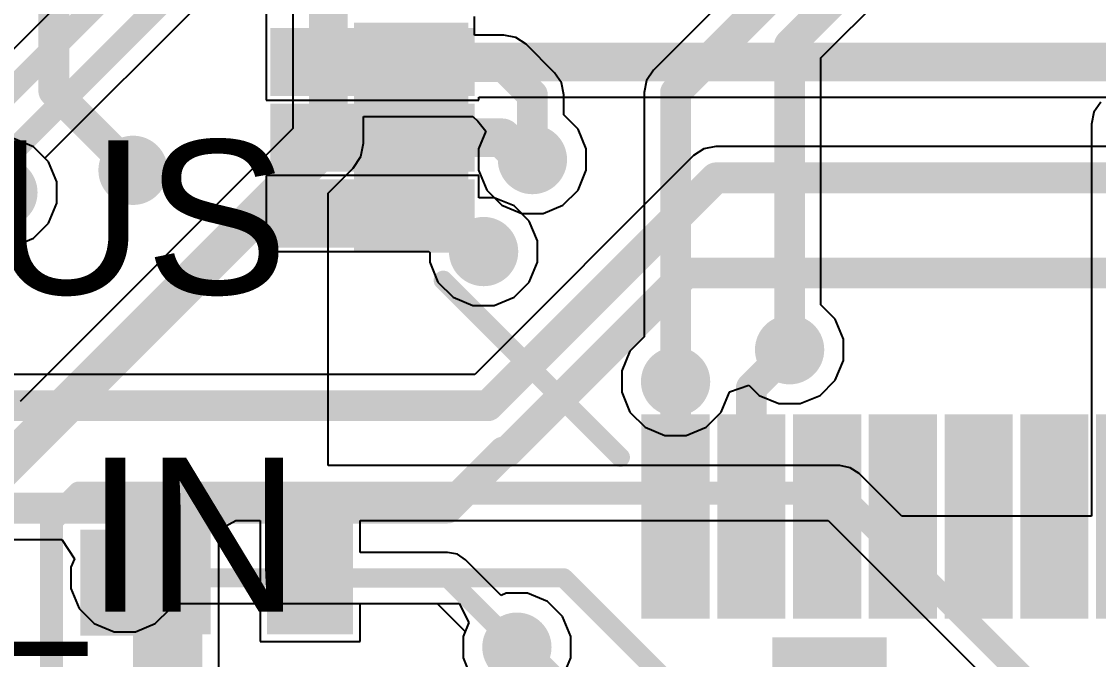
# Model space of a CAD drawing. Header units: millimetres. Extents: x -12 to 5428, y 0 to 5422.
# Drawn here: x 16.64 to 23.75, y 19.79 to 24 of the extents above; entities that cross this region are included whole.
import ezdxf

# ---------------------------------------------------------------- set-up
doc = ezdxf.new("R2010")
doc.units = ezdxf.units.MM
for name, color, linetype in [('BottomLayer', 5, 'Continuous'), ('BottomPaste', 16, 'Continuous'), ('BottomSolder', 6, 'Continuous'), ('TopLayer', 1, 'Continuous'), ('TopOverlay', 2, 'Continuous'), ('TopPaste', 8, 'Continuous'), ('TopSolder', 216, 'Continuous'), ('ViaHoleLayer', 16, 'Continuous')]:
    doc.layers.add(name, color=color, linetype=linetype)
doc.styles.add('Arial', font='', dxfattribs={"height": 0.2})
doc.styles.get('Arial').set_extended_font_data('Arial')

# ---------------------------------------------------------------- blocks, each defined once
blk = doc.blocks.new('64_LQFP__10_10__1')
at = {"layer": 'TopLayer'}
for points in [[(1.4, 6.35), (1.4, 5.15), (1.1, 5.15), (1.1, 6.35)], [(1.9, 6.35), (1.9, 5.15), (1.6, 5.15), (1.6, 6.35)], [(2.4, 6.35), (2.4, 5.15), (2.1, 5.15), (2.1, 6.35)], [(2.9, 6.35), (2.9, 5.15), (2.6, 5.15), (2.6, 6.35)], [(3.4, 6.35), (3.4, 5.15), (3.1, 5.15), (3.1, 6.35)], [(3.9, 6.35), (3.9, 5.15), (3.6, 5.15), (3.6, 6.35)], [(5.15, 3.9), (6.35, 3.9), (6.35, 3.6), (5.15, 3.6)], [(5.15, 3.4), (6.35, 3.4), (6.35, 3.1), (5.15, 3.1)], [(5.15, 2.9), (6.35, 2.9), (6.35, 2.6), (5.15, 2.6)]]:
    blk.add_hatch(color=1, dxfattribs=at).paths.add_polyline_path(points)
at = {"layer": 'TopPaste'}
for points in [[(1.4, 6.35), (1.4, 5.15), (1.1, 5.15), (1.1, 6.35)], [(1.9, 6.35), (1.9, 5.15), (1.6, 5.15), (1.6, 6.35)], [(2.4, 6.35), (2.4, 5.15), (2.1, 5.15), (2.1, 6.35)], [(2.9, 6.35), (2.9, 5.15), (2.6, 5.15), (2.6, 6.35)], [(3.4, 6.35), (3.4, 5.15), (3.1, 5.15), (3.1, 6.35)], [(3.9, 6.35), (3.9, 5.15), (3.6, 5.15), (3.6, 6.35)], [(5.15, 3.9), (6.35, 3.9), (6.35, 3.6), (5.15, 3.6)], [(5.15, 3.4), (6.35, 3.4), (6.35, 3.1), (5.15, 3.1)], [(5.15, 2.9), (6.35, 2.9), (6.35, 2.6), (5.15, 2.6)]]:
    blk.add_hatch(color=8, dxfattribs=at).paths.add_polyline_path(points)
at = {"layer": 'TopSolder'}
for points in [[(0.975, 6.425), (0.975, 5.075), (0.525, 5.075), (0.525, 6.425)], [(1.475, 6.425), (1.475, 5.075), (1.025, 5.075), (1.025, 6.425)], [(1.975, 6.425), (1.975, 5.075), (1.525, 5.075), (1.525, 6.425)], [(2.475, 6.425), (2.475, 5.075), (2.025, 5.075), (2.025, 6.425)], [(2.975, 6.425), (2.975, 5.075), (2.525, 5.075), (2.525, 6.425)], [(3.475, 6.425), (3.475, 5.075), (3.025, 5.075), (3.025, 6.425)], [(3.975, 6.425), (3.975, 5.075), (3.525, 5.075), (3.525, 6.425)], [(5.075, 3.975), (6.425, 3.975), (6.425, 3.525), (5.075, 3.525)], [(5.075, 3.475), (6.425, 3.475), (6.425, 3.025), (5.075, 3.025)], [(5.075, 2.975), (6.425, 2.975), (6.425, 2.525), (5.075, 2.525)]]:
    blk.add_hatch(color=216, dxfattribs=at).paths.add_polyline_path(points)
at = {"layer": 'TopOverlay', "const_width": 0.127}
blk.add_lwpolyline([(5.2832, 4.191), (4.1148, 5.3594)], dxfattribs=at)
at = {"layer": 'TopOverlay', "const_width": 0.0635}
for points in [[(4.0831, 5.3594, 1), (4.1466, 5.3594, 1)], [(5.2515, 4.191, 1), (5.315, 4.191, 1)]]:
    blk.add_lwpolyline(points, format="xyb", close=True, dxfattribs=at)
blk = doc.blocks.new('R___0402_B_85')
at = {"layer": 'BottomLayer'}
for points in [[(-0.2413, 0.3175), (-0.2413, -0.3175), (-0.6985, -0.3175), (-0.6985, 0.3175)], [(0.6985, 0.3175), (0.6985, -0.3175), (0.2413, -0.3175), (0.2413, 0.3175)]]:
    blk.add_hatch(color=5, dxfattribs=at).paths.add_polyline_path(points)
at = {"layer": 'BottomPaste'}
for points in [[(-0.2413, 0.3175), (-0.2413, -0.3175), (-0.6985, -0.3175), (-0.6985, 0.3175)], [(0.6985, 0.3175), (0.6985, -0.3175), (0.2413, -0.3175), (0.2413, 0.3175)]]:
    blk.add_hatch(color=16, dxfattribs=at).paths.add_polyline_path(points)
at = {"layer": 'BottomSolder'}
for points in [[(-0.1863, 0.3725), (-0.1863, -0.3725), (-0.7535, -0.3725), (-0.7535, 0.3725)], [(0.7535, 0.3725), (0.7535, -0.3725), (0.1863, -0.3725), (0.1863, 0.3725)]]:
    blk.add_hatch(color=6, dxfattribs=at).paths.add_polyline_path(points)
blk = doc.blocks.new('C___0402_B_128')
at = {"layer": 'BottomLayer'}
for points in [[(-0.2413, 0.3175), (-0.2413, -0.3175), (-0.6985, -0.3175), (-0.6985, 0.3175)], [(0.6985, 0.3175), (0.6985, -0.3175), (0.2413, -0.3175), (0.2413, 0.3175)]]:
    blk.add_hatch(color=5, dxfattribs=at).paths.add_polyline_path(points)
at = {"layer": 'BottomPaste'}
for points in [[(-0.2413, 0.3175), (-0.2413, -0.3175), (-0.6985, -0.3175), (-0.6985, 0.3175)], [(0.6985, 0.3175), (0.6985, -0.3175), (0.2413, -0.3175), (0.2413, 0.3175)]]:
    blk.add_hatch(color=16, dxfattribs=at).paths.add_polyline_path(points)
at = {"layer": 'BottomSolder'}
for points in [[(-0.1813, 0.3775), (-0.1813, -0.3775), (-0.7585, -0.3775), (-0.7585, 0.3775)], [(0.7585, 0.3775), (0.7585, -0.3775), (0.1813, -0.3775), (0.1813, 0.3775)]]:
    blk.add_hatch(color=6, dxfattribs=at).paths.add_polyline_path(points)
blk = doc.blocks.new('C___0402_B_147')
at = {"layer": 'BottomLayer'}
for points in [[(-0.2413, 0.3175), (-0.2413, -0.3175), (-0.6985, -0.3175), (-0.6985, 0.3175)], [(0.6985, 0.3175), (0.6985, -0.3175), (0.2413, -0.3175), (0.2413, 0.3175)]]:
    blk.add_hatch(color=5, dxfattribs=at).paths.add_polyline_path(points)
at = {"layer": 'BottomPaste'}
for points in [[(-0.2413, 0.3175), (-0.2413, -0.3175), (-0.6985, -0.3175), (-0.6985, 0.3175)], [(0.6985, 0.3175), (0.6985, -0.3175), (0.2413, -0.3175), (0.2413, 0.3175)]]:
    blk.add_hatch(color=16, dxfattribs=at).paths.add_polyline_path(points)
at = {"layer": 'BottomSolder'}
for points in [[(-0.1813, 0.3775), (-0.1813, -0.3775), (-0.7585, -0.3775), (-0.7585, 0.3775)], [(0.7585, 0.3775), (0.7585, -0.3775), (0.1813, -0.3775), (0.1813, 0.3775)]]:
    blk.add_hatch(color=6, dxfattribs=at).paths.add_polyline_path(points)

msp = doc.modelspace()

# ---------------------------------------------------------------- hatches: boundary and pattern name
at = {"layer": 'BottomLayer'}
h = msp.add_hatch(color=5, dxfattribs=at)
edge = h.paths.add_edge_path()
edge.add_arc((20.0097, 23.088), 0.2286, 0, 360)
h = msp.add_hatch(color=5, dxfattribs=at)
edge = h.paths.add_edge_path()
edge.add_arc((17.3736, 23.0172), 0.2286, 0, 360)
h = msp.add_hatch(color=5, dxfattribs=at)
edge = h.paths.add_edge_path()
edge.add_arc((16.5148, 22.8709), 0.2286, 0, 360)
h = msp.add_hatch(color=5, dxfattribs=at)
edge = h.paths.add_edge_path()
edge.add_arc((19.6875, 22.4809), 0.2286, 0, 360)
h = msp.add_hatch(color=5, dxfattribs=at)
edge = h.paths.add_edge_path()
edge.add_arc((21.7072, 21.833), 0.2286, 0, 360)
h = msp.add_hatch(color=5, dxfattribs=at)
edge = h.paths.add_edge_path()
edge.add_arc((20.9546, 21.6229), 0.2286, 0, 360)
for points in [[(17.0262, 19.9461), (17.6022, 19.9461), (17.6022, 20.6446), (17.0262, 20.6446)], [(17.3736, 16.0336), (17.8308, 16.0336), (17.8308, 20.6446), (17.3736, 20.6446)]]:
    msp.add_hatch(color=5, dxfattribs=at).paths.add_polyline_path(points)
h = msp.add_hatch(color=5, dxfattribs=at)
edge = h.paths.add_edge_path()
edge.add_arc((17.3192, 20.3272), 0.2286, 0, 360)
h = msp.add_hatch(color=5, dxfattribs=at)
edge = h.paths.add_edge_path()
edge.add_arc((19.9072, 19.8699), 0.2286, 0, 360)
at = {"layer": 'TopLayer'}
h = msp.add_hatch(color=1, dxfattribs=at)
edge = h.paths.add_edge_path()
edge.add_arc((20.0097, 23.088), 0.2286, 0, 360)
h = msp.add_hatch(color=1, dxfattribs=at)
edge = h.paths.add_edge_path()
edge.add_arc((17.3736, 23.0172), 0.2286, 0, 360)
h = msp.add_hatch(color=1, dxfattribs=at)
edge = h.paths.add_edge_path()
edge.add_arc((16.5148, 22.8709), 0.2286, 0, 360)
h = msp.add_hatch(color=1, dxfattribs=at)
edge = h.paths.add_edge_path()
edge.add_arc((19.6875, 22.4809), 0.2286, 0, 360)
h = msp.add_hatch(color=1, dxfattribs=at)
edge = h.paths.add_edge_path()
edge.add_arc((21.7072, 21.833), 0.2286, 0, 360)
h = msp.add_hatch(color=1, dxfattribs=at)
edge = h.paths.add_edge_path()
edge.add_arc((20.9546, 21.6229), 0.2286, 0, 360)
h = msp.add_hatch(color=1, dxfattribs=at)
edge = h.paths.add_edge_path()
edge.add_arc((17.3192, 20.3272), 0.2286, 0, 360)
h = msp.add_hatch(color=1, dxfattribs=at)
edge = h.paths.add_edge_path()
edge.add_arc((19.9072, 19.8699), 0.2286, 0, 360)
at = {"layer": 'ViaHoleLayer'}
h = msp.add_hatch(color=16, dxfattribs=at)
edge = h.paths.add_edge_path()
edge.add_arc((20.0097, 23.088), 0.1016, 0, 360)
h = msp.add_hatch(color=16, dxfattribs=at)
edge = h.paths.add_edge_path()
edge.add_arc((17.3736, 23.0172), 0.1016, 0, 360)
h = msp.add_hatch(color=16, dxfattribs=at)
edge = h.paths.add_edge_path()
edge.add_arc((19.6875, 22.4809), 0.1016, 0, 360)
h = msp.add_hatch(color=16, dxfattribs=at)
edge = h.paths.add_edge_path()
edge.add_arc((21.7072, 21.833), 0.1016, 0, 360)
h = msp.add_hatch(color=16, dxfattribs=at)
edge = h.paths.add_edge_path()
edge.add_arc((20.9546, 21.6229), 0.1016, 0, 360)
h = msp.add_hatch(color=16, dxfattribs=at)
edge = h.paths.add_edge_path()
edge.add_arc((17.3192, 20.3272), 0.1016, 0, 360)
h = msp.add_hatch(color=16, dxfattribs=at)
edge = h.paths.add_edge_path()
edge.add_arc((19.9072, 19.8699), 0.1016, 0, 360)

# ---------------------------------------------------------------- linework, layer by layer
at = {"layer": 'BottomLayer'}
for p, q in [((23.927, 26.7971), (20.8081, 23.6782)), ((21.9144, 23.76), (24.1796, 26.0252)), ((18.4294, 25.5029), (18.4294, 23.293)), ((19.6277, 23.9095), (19.6277, 24.0325)), ((19.8217, 23.9095), (19.6277, 23.9095)), ((19.901, 23.8937), (19.8217, 23.9095)), ((19.8217, 23.9095), (19.8217, 23.9095)), ((19.9682, 23.8488), (19.901, 23.8937)), ((20.1562, 23.6608), (19.9682, 23.8488)), ((21.9144, 22.1287), (21.9144, 23.76)), ((20.8081, 23.6782), (20.7632, 23.611)), ((20.2011, 23.5936), (20.1562, 23.6608)), ((20.1562, 23.6608), (20.1562, 23.6608)), ((20.7632, 23.611), (20.7474, 23.5317)), ((20.2169, 23.5143), (20.2011, 23.5936)), ((20.7474, 23.5317), (20.7474, 23.5317)), ((20.7474, 23.5317), (20.7474, 21.9187)), ((20.2169, 23.3837), (20.2169, 23.5143)), ((20.2169, 23.5143), (20.2169, 23.5143)), ((23.7607, 23.4673), (23.7158, 23.4001)), ((23.7158, 23.4001), (23.7, 23.3208)), ((18.8956, 23.1965), (18.8956, 23.3721)), ((18.8956, 23.3721), (19.6155, 23.3721)), ((19.6155, 23.3721), (19.6498, 23.3415)), ((19.6498, 23.3415), (19.7028, 23.2762)), ((20.3112, 23.2894), (20.2169, 23.3837)), ((23.7, 23.3208), (23.7, 23.3208)), ((23.7, 23.3208), (23.7, 20.7335)), ((18.4294, 23.293), (16.6284, 21.492)), ((19.7028, 23.2762), (19.6541, 23.1587)), ((20.3653, 23.1587), (20.3112, 23.2894)), ((16.7162, 23.1723), (16.5855, 23.2265)), ((16.8162, 23.0723), (16.7162, 23.1723)), ((18.8778, 23.1073), (18.8956, 23.1965)), ((18.8273, 23.0317), (18.8778, 23.1073)), ((19.6541, 23.1587), (19.6541, 23.0172)), ((20.3653, 23.0172), (20.3653, 23.1587)), ((16.8704, 22.9416), (16.8162, 23.0723)), ((18.6625, 22.8669), (18.8273, 23.0317)), ((19.6541, 23.0172), (19.7083, 22.8865)), ((20.3112, 22.8865), (20.3653, 23.0172)), ((16.8704, 22.8001), (16.8704, 22.9416)), ((18.6625, 21.4033), (18.6625, 22.8669)), ((19.7083, 22.8865), (19.8083, 22.7865)), ((20.2112, 22.7865), (20.3112, 22.8865)), ((16.8162, 22.6694), (16.8704, 22.8001)), ((19.8083, 22.7865), (19.939, 22.7324)), ((20.0805, 22.7324), (20.2112, 22.7865)), ((19.939, 22.7324), (20.0805, 22.7324)), ((16.7162, 22.5694), (16.8162, 22.6694)), ((16.5855, 22.5153), (16.7162, 22.5694)), ((22.0086, 22.0344), (21.9144, 22.1287)), ((22.0628, 21.9037), (22.0086, 22.0344)), ((20.7474, 21.9187), (20.6531, 21.8244)), ((22.0628, 21.7622), (22.0628, 21.9037)), ((20.6531, 21.8244), (20.599, 21.6937)), ((22.0086, 21.6315), (22.0628, 21.7622)), ((20.599, 21.6937), (20.599, 21.5522)), ((21.9086, 21.5315), (22.0086, 21.6315)), ((20.599, 21.5522), (20.6531, 21.4215)), ((21.256, 21.4215), (21.3102, 21.5522)), ((21.3102, 21.5556), (21.4372, 21.6001)), ((21.3102, 21.5522), (21.3102, 21.5556)), ((21.4372, 21.6001), (21.5057, 21.5315)), ((21.5057, 21.5315), (21.6364, 21.4774)), ((21.6364, 21.4774), (21.7779, 21.4774)), ((21.7779, 21.4774), (21.9086, 21.5315)), ((18.6625, 21.0681), (18.6625, 21.4033)), ((20.6531, 21.4215), (20.7531, 21.3215)), ((21.156, 21.3215), (21.256, 21.4215)), ((20.7531, 21.3215), (20.8838, 21.2673)), ((20.8838, 21.2673), (21.0253, 21.2673)), ((21.0253, 21.2673), (21.156, 21.3215)), ((22.0379, 21.0681), (18.6625, 21.0681)), ((22.1073, 21.0543), (22.0379, 21.0681)), ((22.1661, 21.015), (22.1073, 21.0543)), ((22.4476, 20.7335), (22.1661, 21.015)), ((17.9408, 20.6446), (18.053, 20.7055)), ((18.053, 20.7055), (18.2118, 20.7055)), ((18.2118, 20.7055), (18.2118, 19.908)), ((18.8722, 20.4954), (18.8722, 20.7055)), ((18.8722, 20.7055), (21.9628, 20.7055)), ((21.9628, 20.7055), (23.2747, 19.3936)), ((23.7, 20.7335), (22.4476, 20.7335)), ((17.9408, 17.9416), (17.9408, 20.6446)), ((19.45, 20.4954), (18.8722, 20.4954)), ((19.5144, 20.4826), (19.45, 20.4954)), ((19.569, 20.4461), (19.5144, 20.4826)), ((19.8034, 20.2118), (19.569, 20.4461)), ((19.8365, 20.2255), (19.8034, 20.2118)), ((19.9779, 20.2255), (19.8365, 20.2255)), ((20.1086, 20.1714), (19.9779, 20.2255)), ((18.8722, 19.908), (18.8722, 20.1588)), ((18.8722, 20.1588), (19.3803, 20.1588)), ((19.3803, 20.1588), (19.5653, 19.9737)), ((20.2087, 20.0713), (20.1086, 20.1714)), ((20.2628, 19.9406), (20.2087, 20.0713)), ((19.5653, 19.9737), (19.5516, 19.9406)), ((18.2118, 19.908), (18.8722, 19.908)), ((19.5516, 19.9406), (19.5516, 19.7992)), ((20.2628, 19.7992), (20.2628, 19.9406)), ((19.5516, 19.7992), (19.6057, 19.6685)), ((20.2087, 19.6685), (20.2628, 19.7992))]:
    msp.add_line(p, q, dxfattribs=at)
for points, const_width in [([(20.9546, 23.5317), (24.0735, 26.6506)], 0.2032), ([(21.7072, 23.8458), (24.0938, 26.2324)], 0.2032), ([(16.8507, 23.5401), (16.8507, 26.0999)], 0.2032), ([(18.6625, 23.1965), (18.6625, 25.5153)], 0.254), ([(21.7072, 21.833), (21.7072, 23.8458)], 0.2032), ([(19.2086, 23.7023), (19.8217, 23.7023)], 0.2032), ([(19.8217, 23.7023), (20.0097, 23.5143)], 0.2032), ([(16.8507, 23.5401), (17.3736, 23.0172)], 0.2032), ([(20.0097, 23.088), (20.0097, 23.5143)], 0.2032), ([(20.9546, 21.6229), (20.9546, 23.5317)], 0.2032), ([(16.3528, 20.8868), (18.6625, 23.1965)], 0.254), ([(19.0489, 22.6682), (19.4453, 22.6682)], 0.254), ([(19.4453, 22.6682), (19.6326, 22.4809)], 0.254), ([(19.6326, 22.4809), (19.6875, 22.4809)], 0.254), ([(16.8354, 20.7052), (17.017, 20.8868)], 0.1524), ([(17.017, 20.8868), (22.0379, 20.8868)], 0.1524), ([(22.0379, 20.8868), (23.456, 19.4687)], 0.1524), ([(16.8354, 19.3599), (16.8354, 20.7052)], 0.1524), ([(18.542, 20.3271), (19.45, 20.3271)], 0.127), ([(19.45, 20.3271), (19.9072, 19.8699)], 0.127)]:
    msp.add_lwpolyline(points, dxfattribs=dict(at, const_width=const_width))
for points, const_width in [([(21.6564, 23.8458, 1), (21.758, 23.8458, 1)], 0.1016), ([(21.6564, 23.8458, 1), (21.758, 23.8458, 1)], 0.1016), ([(19.1578, 23.7023, 1), (19.2594, 23.7023, 1)], 0.1016), ([(19.7709, 23.7023, 1), (19.8725, 23.7023, 1)], 0.1016), ([(19.7709, 23.7023, 1), (19.8725, 23.7023, 1)], 0.1016), ([(16.7999, 23.5401, 1), (16.9015, 23.5401, 1)], 0.1016), ([(16.7999, 23.5401, 1), (16.9015, 23.5401, 1)], 0.1016), ([(19.9589, 23.5143, 1), (20.0605, 23.5143, 1)], 0.1016), ([(19.9589, 23.5143, 1), (20.0605, 23.5143, 1)], 0.1016), ([(20.9038, 23.5317, 1), (21.0054, 23.5317, 1)], 0.1016), ([(20.9038, 23.5317, 1), (21.0054, 23.5317, 1)], 0.1016), ([(18.599, 23.1965, 1), (18.726, 23.1965, 1)], 0.127), ([(18.599, 23.1965, 1), (18.726, 23.1965, 1)], 0.127), ([(19.9589, 23.088, 1), (20.0605, 23.088, 1)], 0.1016), ([(17.3228, 23.0172, 1), (17.4244, 23.0172, 1)], 0.1016), ([(18.9854, 22.6682, 1), (19.1124, 22.6682, 1)], 0.127), ([(19.3818, 22.6682, 1), (19.5088, 22.6682, 1)], 0.127), ([(19.3818, 22.6682, 1), (19.5088, 22.6682, 1)], 0.127), ([(19.5691, 22.4809, 1), (19.6961, 22.4809, 1)], 0.127), ([(19.5691, 22.4809, 1), (19.6961, 22.4809, 1)], 0.127), ([(19.624, 22.4809, 1), (19.751, 22.4809, 1)], 0.127), ([(21.6564, 21.833, 1), (21.758, 21.833, 1)], 0.1016), ([(20.9038, 21.6229, 1), (21.0054, 21.6229, 1)], 0.1016), ([(16.9789, 20.8868, 1), (17.0551, 20.8868, 1)], 0.0762), ([(16.9789, 20.8868, 1), (17.0551, 20.8868, 1)], 0.0762), ([(21.9998, 20.8868, 1), (22.076, 20.8868, 1)], 0.0762), ([(21.9998, 20.8868, 1), (22.076, 20.8868, 1)], 0.0762), ([(16.7973, 20.7052, 1), (16.8735, 20.7052, 1)], 0.0762), ([(16.7973, 20.7052, 1), (16.8735, 20.7052, 1)], 0.0762), ([(18.5102, 20.3271, 1), (18.5737, 20.3271, 1)], 0.0635), ([(19.4182, 20.3271, 1), (19.4817, 20.3271, 1)], 0.0635), ([(19.4182, 20.3271, 1), (19.4817, 20.3271, 1)], 0.0635), ([(19.8754, 19.8699, 1), (19.9389, 19.8699, 1)], 0.0635)]:
    msp.add_lwpolyline(points, format="xyb", close=True, dxfattribs=dict(at, const_width=const_width))
at = {"layer": 'TopLayer'}
for p, q in [((17.3532, 24.5854), (16.3282, 23.5603)), ((16.7911, 23.0974), (17.8488, 24.1551)), ((18.253, 24.1551), (18.253, 23.4808)), ((18.253, 23.4808), (19.6562, 23.4808)), ((19.6562, 23.4808), (19.6562, 23.4993)), ((19.6562, 23.4993), (24.3187, 23.4993)), ((21.2204, 23.1747), (21.1411, 23.1589)), ((24.4046, 23.1747), (21.2204, 23.1747)), ((21.2204, 23.1747), (21.2204, 23.1747)), ((21.0739, 23.114), (19.6304, 21.6705)), ((21.1411, 23.1589), (21.0739, 23.114)), ((16.8162, 23.0723), (16.7911, 23.0974)), ((16.8704, 22.9416), (16.8162, 23.0723)), ((19.6562, 22.984), (18.253, 22.984)), ((18.253, 22.984), (18.253, 22.4808)), ((19.6562, 22.8365), (19.6562, 22.984)), ((16.8704, 22.8001), (16.8704, 22.9416)), ((19.7583, 22.8365), (19.6562, 22.8365)), ((19.889, 22.7824), (19.7583, 22.8365)), ((16.8162, 22.6694), (16.8704, 22.8001)), ((19.989, 22.6824), (19.889, 22.7824)), ((20.0431, 22.5517), (19.989, 22.6824)), ((16.7162, 22.5694), (16.8162, 22.6694)), ((16.5855, 22.5153), (16.7162, 22.5694)), ((20.0431, 22.4102), (20.0431, 22.5517)), ((18.253, 22.4808), (19.3266, 22.4808)), ((19.3266, 22.4808), (19.3319, 22.4754)), ((19.3319, 22.4754), (19.3319, 22.4102)), ((19.3319, 22.4102), (19.3861, 22.2795)), ((19.989, 22.2795), (20.0431, 22.4102)), ((19.3861, 22.2795), (19.4861, 22.1795)), ((19.889, 22.1795), (19.989, 22.2795)), ((19.4861, 22.1795), (19.6168, 22.1253)), ((19.7583, 22.1253), (19.889, 22.1795)), ((19.6168, 22.1253), (19.7583, 22.1253)), ((19.6304, 21.6705), (16.4415, 21.6705)), ((15.7445, 20.5804), (16.9036, 20.5804)), ((16.9036, 20.5804), (16.9866, 20.4534)), ((16.9866, 20.4534), (16.9636, 20.3979)), ((16.9636, 20.3979), (16.9636, 20.2564)), ((16.9636, 20.2564), (17.0178, 20.1257)), ((17.0178, 20.1257), (17.1178, 20.0257)), ((17.5207, 20.0257), (17.6207, 20.1257)), ((17.6207, 20.1257), (17.6344, 20.1588)), ((17.6344, 20.1588), (19.5273, 20.1588)), ((19.5273, 20.1588), (19.5894, 20.0318)), ((17.1178, 20.0257), (17.2485, 19.9716)), ((17.39, 19.9716), (17.5207, 20.0257)), ((19.5894, 20.0318), (19.5516, 19.9406)), ((17.2485, 19.9716), (17.39, 19.9716)), ((19.5516, 19.9406), (19.5516, 19.7992)), ((19.5516, 19.7992), (19.6057, 19.6685))]:
    msp.add_line(p, q, dxfattribs=at)
for points, const_width in [([(16.4035, 23.3792), (17.6527, 24.6284)], 0.1524), ([(16.5589, 23.1215), (17.7737, 24.3363)], 0.1524), ([(18.9546, 23.7324), (24.3187, 23.7324)], 0.254), ([(18.9546, 23.2324), (19.8103, 23.2324)], 0.254), ([(19.8103, 23.2324), (19.9547, 23.088)], 0.254), ([(19.9547, 23.088), (20.0097, 23.088)], 0.254), ([(19.7162, 21.4633), (21.2204, 22.9675)], 0.2032), ([(21.2204, 22.9675), (24.7003, 22.9675)], 0.2032), ([(18.9546, 22.7324), (19.4046, 22.7324)], 0.254), ([(19.4046, 22.7324), (19.656, 22.4809)], 0.254), ([(19.656, 22.4809), (19.6875, 22.4809)], 0.254), ([(19.8424, 21.1585), (21.0227, 22.3388)], 0.2032), ([(21.0227, 22.3388), (24.4234, 22.3388)], 0.2032), ([(21.6632, 21.8769), (21.7072, 21.833)], 0.2032), ([(21.4546, 21.5804), (21.7072, 21.833)], 0.2032), ([(20.9546, 20.7324), (20.9546, 21.6229)], 0.2032), ([(21.4546, 20.7324), (21.4546, 21.5804)], 0.2032), ([(16.1458, 21.4633), (19.7162, 21.4633)], 0.2032), ([(19.449, 20.7876), (19.8199, 21.1585)], 0.2032), ([(19.8199, 21.1585), (19.8424, 21.1585)], 0.2032), ([(15.4487, 20.7876), (19.449, 20.7876)], 0.2032), ([(17.3192, 20.3272), (20.2157, 20.3272)], 0.127), ([(20.2157, 20.3272), (21.1301, 19.4127)], 0.127), ([(19.9072, 19.8699), (19.9501, 19.8699)], 0.1524), ([(19.9501, 19.8699), (21.5072, 18.3128)], 0.1524)]:
    msp.add_lwpolyline(points, dxfattribs=dict(at, const_width=const_width))
for points, const_width in [([(18.8911, 23.7324, 1), (19.0181, 23.7324, 1)], 0.127), ([(18.8911, 23.2324, 1), (19.0181, 23.2324, 1)], 0.127), ([(19.7468, 23.2324, 1), (19.8738, 23.2324, 1)], 0.127), ([(19.7468, 23.2324, 1), (19.8738, 23.2324, 1)], 0.127), ([(19.8912, 23.088, 1), (20.0182, 23.088, 1)], 0.127), ([(19.8912, 23.088, 1), (20.0182, 23.088, 1)], 0.127), ([(19.9462, 23.088, 1), (20.0732, 23.088, 1)], 0.127), ([(21.1696, 22.9675, 1), (21.2712, 22.9675, 1)], 0.1016), ([(21.1696, 22.9675, 1), (21.2712, 22.9675, 1)], 0.1016), ([(18.8911, 22.7324, 1), (19.0181, 22.7324, 1)], 0.127), ([(19.3411, 22.7324, 1), (19.4681, 22.7324, 1)], 0.127), ([(19.3411, 22.7324, 1), (19.4681, 22.7324, 1)], 0.127), ([(19.5925, 22.4809, 1), (19.7195, 22.4809, 1)], 0.127), ([(19.5925, 22.4809, 1), (19.7195, 22.4809, 1)], 0.127), ([(19.624, 22.4809, 1), (19.751, 22.4809, 1)], 0.127), ([(20.9719, 22.3388, 1), (21.0735, 22.3388, 1)], 0.1016), ([(20.9719, 22.3388, 1), (21.0735, 22.3388, 1)], 0.1016), ([(21.6124, 21.8769, 1), (21.714, 21.8769, 1)], 0.1016), ([(21.6564, 21.833, 1), (21.758, 21.833, 1)], 0.1016), ([(21.6564, 21.833, 1), (21.758, 21.833, 1)], 0.1016), ([(20.9038, 21.6229, 1), (21.0054, 21.6229, 1)], 0.1016), ([(21.4038, 21.5804, 1), (21.5054, 21.5804, 1)], 0.1016), ([(21.4038, 21.5804, 1), (21.5054, 21.5804, 1)], 0.1016), ([(19.6654, 21.4633, 1), (19.767, 21.4633, 1)], 0.1016), ([(19.6654, 21.4633, 1), (19.767, 21.4633, 1)], 0.1016), ([(19.7691, 21.1585, 1), (19.8707, 21.1585, 1)], 0.1016), ([(19.7691, 21.1585, 1), (19.8707, 21.1585, 1)], 0.1016), ([(19.7916, 21.1585, 1), (19.8932, 21.1585, 1)], 0.1016), ([(19.7916, 21.1585, 1), (19.8932, 21.1585, 1)], 0.1016), ([(19.3982, 20.7876, 1), (19.4998, 20.7876, 1)], 0.1016), ([(19.3982, 20.7876, 1), (19.4998, 20.7876, 1)], 0.1016), ([(20.9038, 20.7324, 1), (21.0054, 20.7324, 1)], 0.1016), ([(21.4038, 20.7324, 1), (21.5054, 20.7324, 1)], 0.1016), ([(17.2875, 20.3272, 1), (17.351, 20.3272, 1)], 0.0635), ([(20.1839, 20.3272, 1), (20.2474, 20.3272, 1)], 0.0635), ([(20.1839, 20.3272, 1), (20.2474, 20.3272, 1)], 0.0635), ([(19.8691, 19.8699, 1), (19.9453, 19.8699, 1)], 0.0762), ([(19.912, 19.8699, 1), (19.9882, 19.8699, 1)], 0.0762), ([(19.912, 19.8699, 1), (19.9882, 19.8699, 1)], 0.0762)]:
    msp.add_lwpolyline(points, format="xyb", close=True, dxfattribs=dict(at, const_width=const_width))

# ---------------------------------------------------------------- block references
for name, p, rotation in [('64_LQFP__10_10__1', (24.7046, 26.4824), 180), ('C___0402_B_128', (19.2086, 23.2324), 270), ('R___0402_B_85', (18.0721, 20.3271), 180), ('C___0402_B_147', (21.971, 19.1771), 270)]:
    msp.add_blockref(name, p, dxfattribs=dict(rotation=rotation))

# ---------------------------------------------------------------- texts
at = {"layer": 'TopOverlay', "style": 'Arial'}
for s, p in [('VBUS', (14.5342, 22.2)), ('5V_IN', (14.5342, 20.1048))]:
    msp.add_text(s, height=1.016, dxfattribs=at).set_placement(p)

doc.saveas('drawing.dxf')
